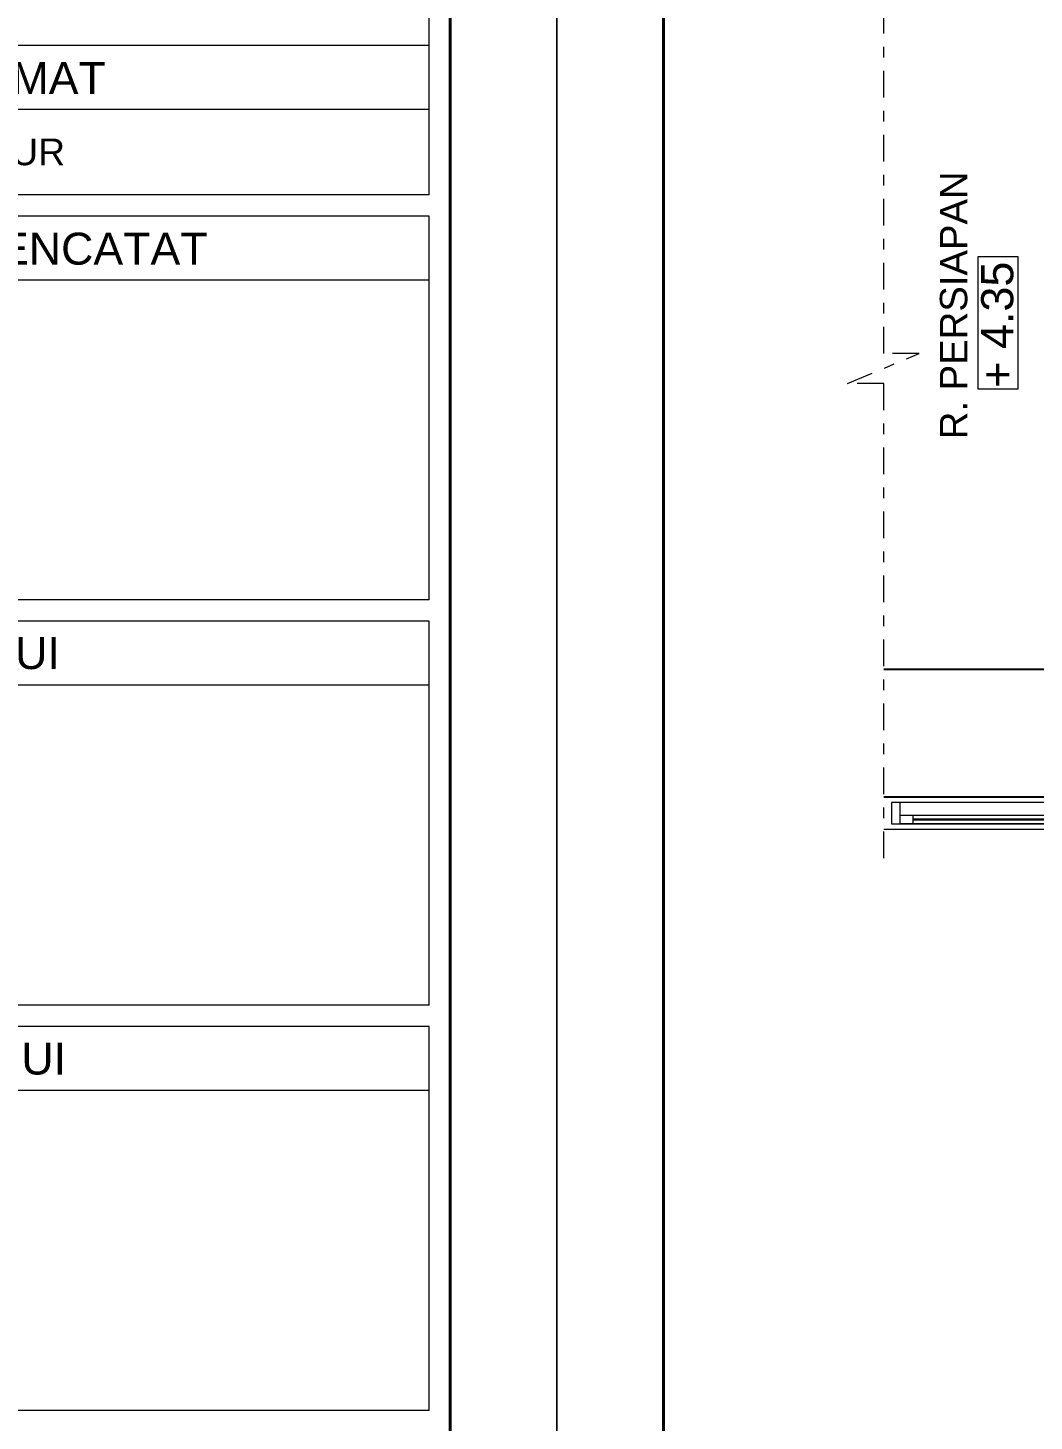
# Model space of a CAD drawing. Header units: inches. Extents: x 249 to 1192, y -18 to 440.
# Drawn here: x 496.26 to 505.69, y 186.39 to 199.45 of the extents above; entities that cross this region are included whole.
import ezdxf
from ezdxf.enums import TextEntityAlignment as Align

# ---------------------------------------------------------------- set-up
doc = ezdxf.new("R2010")
doc.units = ezdxf.units.IN
doc.header["$MEASUREMENT"] = 0
doc.linetypes.add('DASHDOT', pattern=[1, 0.5, -0.25, 0, -0.25])
for name, color, linetype, lineweight in [('DINDING', 6, 'Continuous', 0), ('DINDING2', 137, 'Continuous', 20), ('GRS KOP', 1, 'Continuous', 40), ('KACA', 141, 'Continuous', 30), ('KOP', 7, 'Continuous', 20), ('KUSEN', 16, 'Continuous', 15), ('TEXT (KET. RUANG)', 7, 'Continuous', 5)]:
    doc.layers.add(name, color=color, linetype=linetype, lineweight=lineweight)
doc.layers.add('FURNITURE', color=11, linetype='Continuous')
doc.styles.get("Standard").update_dxf_attribs({"font": 'arial.ttf'})

# ---------------------------------------------------------------- blocks, each defined once
blk = doc.blocks.new('KOP-ARS')
at = {"layer": 'GRS KOP'}
for p, q in [((1, 54), (1, 1)), ((83, 1), (83, 54))]:
    blk.add_line(p, q, dxfattribs=at)
at = {"layer": 'KOP'}
for p, q in [((82.8, 27.4), (82.8, 31.4)), ((82.8, 28.8), (73.2, 28.8)), ((82.8, 28.2), (73.2, 28.2)), ((82.8, 27.4), (73.2, 27.4)), ((82.8, 27.2), (73.2, 27.2)), ((82.8, 23.6), (82.8, 27.2)), ((82.8, 26.6), (73.2, 26.6)), ((82.8, 23.6), (73.2, 23.6)), ((82.8, 23.4), (73.2, 23.4)), ((82.8, 19.8), (82.8, 23.4)), ((82.8, 22.8), (73.2, 22.8)), ((82.8, 19.8), (73.2, 19.8)), ((82.8, 19.6), (73.2, 19.6)), ((82.8, 16), (82.8, 19.6)), ((82.8, 19), (73.2, 19)), ((82.8, 16), (73.2, 16))]:
    blk.add_line(p, q, dxfattribs=at)
blk.add_lwpolyline([(0, 0), (84, 0), (84, 55), (0, 55)], close=True, dxfattribs=at)
for s, height, p in [('LOKASI / ALAMAT', 0.3, (78, 28.5)), ('JAKARTA TIMUR', 0.25, (78, 27.8)), ('MENGETAHUI / MENCATAT', 0.3, (78, 26.9)), ('MENYETUJUI', 0.3, (78, 23.1)), ('MENGETAHUI', 0.3, (78, 19.3))]:
    blk.add_text(s, height=height, dxfattribs=at).set_placement(p, align=Align.MIDDLE)
for tag, height, p in [('SUKMA', 0.2, (78, 9.9)), ('1:100', 0.25, (81.3, 5.5)), ('1:100', 0.25, (81.3, 4.9)), ('1:100', 0.25, (81.3, 4.3)), ('AR-01', 0.35, (78.15, 2.7)), ('10', 0.35, (81.3, 2.7)), ('2012', 0.35, (81.3, 1.7))]:
    blk.add_attdef(tag, text='', height=height, dxfattribs=at).set_placement(p, align=Align.MIDDLE)
for p in [(73.7, 5.325), (73.7, 4.725), (73.7, 4.125)]:
    blk.add_attdef('-', p, '', height=0.35, dxfattribs=at)
blk = doc.blocks.new('BV1')
at = {"layer": 'KACA'}
blk.add_lwpolyline([(663.9865, 113.1112), (663.9865, 112.4312)], dxfattribs=at)
at = {"layer": 'KUSEN'}
for points in [[(663.9665, 113.1712), (664.0665, 113.1712), (664.0665, 113.2112), (663.9665, 113.2112)], [(663.9665, 112.3312), (664.0665, 112.3312), (664.0665, 113.2112), (663.9665, 113.2112)], [(663.9665, 112.3312), (664.0665, 112.3312), (664.0665, 112.3712), (663.9665, 112.3712)]]:
    blk.add_lwpolyline(points, close=True, dxfattribs=at)
for points in [[(663.9665, 112.3712), (663.9665, 113.1712), (664.0065, 113.1712), (664.0065, 112.3712), (663.9665, 112.3712)], [(663.9665, 113.1112), (663.9665, 113.1712), (664.0065, 113.1712), (664.0065, 113.1112), (663.9665, 113.1112)], [(663.9665, 112.3712), (663.9665, 112.4312), (664.0065, 112.4312), (664.0065, 112.3712), (663.9665, 112.3712)]]:
    blk.add_lwpolyline(points, dxfattribs=at)
blk = doc.blocks.new('+4.35')
at = {"layer": 'TEXT (KET. RUANG)', "color": 1}
blk.add_lwpolyline([(653.1532, 119.0567), (653.7744, 119.0567), (653.7744, 118.8702), (653.1532, 118.8702)], close=True, dxfattribs=at)
at = {"layer": 'TEXT (KET. RUANG)'}
blk.add_text('+ 4.35', height=0.15075, dxfattribs=at).set_placement((653.1591, 118.8918))

msp = doc.modelspace()

# ---------------------------------------------------------------- linework, layer by layer
at = {"layer": 'DINDING', "linetype": 'DASHDOT', "ltscale": 0.5}
msp.add_lwpolyline([(504.2835, 191.6677), (504.2835, 196.1182), (503.9415, 196.1182), (504.6132, 196.3994), (504.2835, 196.3994), (504.2835, 201.2289)], dxfattribs=at)
at = {"layer": 'DINDING'}
msp.add_lwpolyline([(504.2835, 191.9409), (508.0945, 191.9409), (508.0945, 200.7914)], dxfattribs=at)
at = {"layer": 'FURNITURE'}
msp.add_lwpolyline([(504.2835, 193.4409), (507.7945, 193.4409), (507.7945, 192.2409), (504.2835, 192.2409)], dxfattribs=at)

# ---------------------------------------------------------------- block references
at = {"layer": 'DINDING2', "xscale": 2, "yscale": 2, "zscale": 2, "rotation": 89.9999999999999}
for name, p in [('+4.35', (743.28, -1110.2396)), ('BV1', (730.777, -1135.9421))]:
    msp.add_blockref(name, p, dxfattribs=at)
at = {"layer": 'KOP'}
for p in [(417.2179, 170.4885), (501.2179, 170.4885)]:
    msp.add_blockref('KOP-ARS', p, dxfattribs=at)

# ---------------------------------------------------------------- texts
at = {"layer": 'TEXT (KET. RUANG)'}
msp.add_text('R. PERSIAPAN', height=0.25678, rotation=90, dxfattribs=at).set_placement((505.0648, 195.596))

doc.saveas('drawing.dxf')
